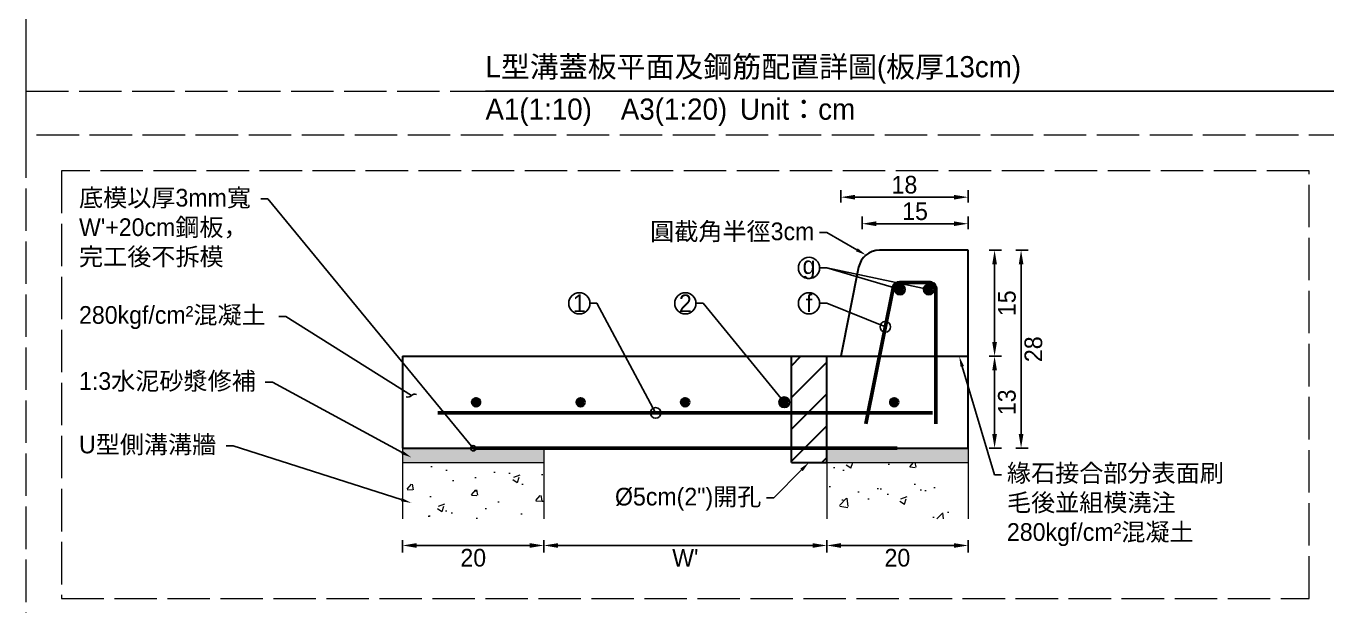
# Model space of a CAD drawing. Extents: x -2931 to 4779, y -2120 to 304.
# Drawn here: x -40.9 to 327.2, y -471.6 to -307.6 of the extents above; entities that cross this region are included whole.
import ezdxf
from ezdxf import colors
from ezdxf.entities.mleader import LeaderData, LeaderLine
from ezdxf.math import Vec2, Vec3

# ---------------------------------------------------------------- set-up
doc = ezdxf.new("R2010")
doc.units = 0
doc.header["$MEASUREMENT"] = 0
doc.linetypes.add('ACAD_ISO02W100', pattern=[15, 12, -3])
doc.layers.add('一、4.基本-隱藏', color=9, linetype='ACAD_ISO02W100', lineweight=20, plot=False)
doc.layers.add('三、3.文字-註解文字', color=2, linetype='Continuous')
for name, color, linetype, lineweight in [('二、1.繪圖-既有設施', 8, 'Continuous', 20), ('二、2.繪圖-施作項目', 181, 'Continuous', 30), ('二、5.繪圖-鋼筋', 60, 'Continuous', 50), ('二、6.繪圖-其他施作項目', 35, 'Continuous', 30)]:
    doc.layers.add(name, color=color, linetype=linetype, lineweight=lineweight)
doc.styles.add('次圖名(詳圖)', font='MS PGothic.ttf', dxfattribs={"height": 6})
doc.styles.add('註解文字', font='MS PGothic.ttf', dxfattribs={"height": 5})
doc.linetypes.add('ZIGZAG', pattern='A,0.00254,-5.08,[131,ltypeshp.shx,S=5.08,R=0,X=-5.08,Y=0],-10.16,[131,ltypeshp.shx,S=5.08,R=180,X=5.08,Y=0],-5.08', length=20.32254)
doc.dimstyles.new('註解文字', dxfattribs={"dimtxt": 5, "dimasz": 4, "dimexe": 2, "dimexo": 2.5, "dimgap": 1, "dimtad": 2, "dimzin": 0, "dimdsep": 46, "dimtxsty": '註解文字', "dimcen": 0.1, "dimclrd": 256, "dimclre": 256, "dimclrt": 256, "dimadec": 0, "dimazin": 0, "dimtfac": 1, "dimtofl": 0, "dimtmove": 0, "dimatfit": 3, "dimfxl": 1.5, "dimfxlon": 1, "dimtolj": 1, "dimtzin": 0, "dimlwd": -1, "dimlwe": -1, "dimarcsym": 1})

# ---------------------------------------------------------------- blocks, each defined once
blk = doc.blocks.new('_Integral')
at = {"color": 0, "linetype": 'ByBlock', "lineweight": -2}
for centre, start, end in [((0.44, -0.09), 102, 168), ((-0.44, 0.09), 282, 348)]:
    blk.add_arc(centre, 0.454, start, end, dxfattribs=at)
blk = doc.blocks.new('_Small')
at = {"color": 0, "linetype": 'ByBlock', "lineweight": -2}
blk.add_circle((0, 0), 0.25, dxfattribs=at)
blk = doc.blocks.new('*D50')
at = {"layer": 'Defpoints', "color": 0, "transparency": 16777216}
for p in [(65.69, -436.96), (105.69, -436.96), (105.69, -454.46)]:
    blk.add_point(p, dxfattribs=at)
at = {"layer": '三、3.文字-註解文字', "transparency": 16777216}
for p, q in [((65.69, -452.96), (65.69, -456.46)), ((69.69, -454.46), (101.69, -454.46)), ((105.69, -452.96), (105.69, -456.46))]:
    blk.add_line(p, q, dxfattribs=at)
for points in [[(69.69, -453.8), (69.69, -455.13), (65.69, -454.46)], [(101.69, -453.8), (101.69, -455.13), (105.69, -454.46)]]:
    blk.add_solid(points, dxfattribs=at)
at = {"layer": '三、3.文字-註解文字', "transparency": 16777216, "insert": (85.69, -457.96), "char_height": 5, "attachment_point": 5, "style": '註解文字'}
blk.add_mtext('\\A1;20', dxfattribs=at)
blk = doc.blocks.new('*D51')
at = {"layer": 'Defpoints', "color": 0, "transparency": 16777216}
for p in [(105.69, -436.96), (185.69, -436.96), (185.69, -454.46)]:
    blk.add_point(p, dxfattribs=at)
at = {"layer": '三、3.文字-註解文字', "transparency": 16777216}
for p, q in [((105.69, -452.96), (105.69, -456.46)), ((109.69, -454.46), (181.69, -454.46)), ((185.69, -452.96), (185.69, -456.46))]:
    blk.add_line(p, q, dxfattribs=at)
for points in [[(109.69, -453.8), (109.69, -455.13), (105.69, -454.46)], [(181.69, -453.8), (181.69, -455.13), (185.69, -454.46)]]:
    blk.add_solid(points, dxfattribs=at)
at = {"layer": '三、3.文字-註解文字', "transparency": 16777216, "insert": (145.69, -457.96), "char_height": 5, "attachment_point": 5, "style": '註解文字'}
blk.add_mtext("\\A1;W'", dxfattribs=at)
blk = doc.blocks.new('*D52')
at = {"layer": 'Defpoints', "color": 0, "transparency": 16777216}
for p in [(185.69, -436.96), (225.69, -436.96), (225.69, -454.46)]:
    blk.add_point(p, dxfattribs=at)
at = {"layer": '三、3.文字-註解文字', "transparency": 16777216}
for p, q in [((185.69, -452.96), (185.69, -456.46)), ((189.69, -454.46), (221.69, -454.46)), ((225.69, -452.96), (225.69, -456.46))]:
    blk.add_line(p, q, dxfattribs=at)
for points in [[(189.69, -453.8), (189.69, -455.13), (185.69, -454.46)], [(221.69, -453.8), (221.69, -455.13), (225.69, -454.46)]]:
    blk.add_solid(points, dxfattribs=at)
at = {"layer": '三、3.文字-註解文字', "transparency": 16777216, "insert": (205.69, -457.96), "char_height": 5, "attachment_point": 5, "style": '註解文字'}
blk.add_mtext('\\A1;20', dxfattribs=at)
blk = doc.blocks.new('*D53')
at = {"layer": 'Defpoints', "color": 0, "transparency": 16777216}
for p in [(195.69, -363.46), (195.69, -370.96), (225.69, -370.96)]:
    blk.add_point(p, dxfattribs=at)
at = {"layer": '三、3.文字-註解文字', "transparency": 16777216}
for p, q in [((195.69, -364.96), (195.69, -361.46)), ((221.69, -363.46), (199.69, -363.46)), ((225.69, -364.96), (225.69, -361.46))]:
    blk.add_line(p, q, dxfattribs=at)
for points in [[(199.69, -362.8), (199.69, -364.13), (195.69, -363.46)], [(221.69, -362.8), (221.69, -364.13), (225.69, -363.46)]]:
    blk.add_solid(points, dxfattribs=at)
at = {"layer": '三、3.文字-註解文字', "transparency": 16777216, "insert": (210.69, -359.96), "char_height": 5, "attachment_point": 5, "style": '註解文字'}
blk.add_mtext('\\A1;15', dxfattribs=at)
blk = doc.blocks.new('*D54')
at = {"layer": 'Defpoints', "color": 0, "transparency": 16777216}
for p in [(189.69, -355.96), (189.69, -400.96), (225.69, -400.96)]:
    blk.add_point(p, dxfattribs=at)
at = {"layer": '三、3.文字-註解文字', "transparency": 16777216}
for p, q in [((189.69, -357.46), (189.69, -353.96)), ((221.69, -355.96), (193.69, -355.96)), ((225.69, -357.46), (225.69, -353.96))]:
    blk.add_line(p, q, dxfattribs=at)
for points in [[(193.69, -355.3), (193.69, -356.63), (189.69, -355.96)], [(221.69, -355.3), (221.69, -356.63), (225.69, -355.96)]]:
    blk.add_solid(points, dxfattribs=at)
at = {"layer": '三、3.文字-註解文字', "transparency": 16777216, "insert": (207.69, -352.46), "char_height": 5, "attachment_point": 5, "style": '註解文字'}
blk.add_mtext('\\A1;18', dxfattribs=at)
blk = doc.blocks.new('*D55')
at = {"layer": 'Defpoints', "color": 0, "transparency": 16777216}
for p in [(225.69, -370.96), (225.69, -400.96), (233.19, -400.96)]:
    blk.add_point(p, dxfattribs=at)
at = {"layer": '三、3.文字-註解文字', "transparency": 16777216}
for p, q in [((231.69, -370.96), (235.19, -370.96)), ((233.19, -374.96), (233.19, -396.96)), ((231.69, -400.96), (235.19, -400.96))]:
    blk.add_line(p, q, dxfattribs=at)
for points in [[(232.53, -374.96), (233.86, -374.96), (233.19, -370.96)], [(232.53, -396.96), (233.86, -396.96), (233.19, -400.96)]]:
    blk.add_solid(points, dxfattribs=at)
at = {"layer": '三、3.文字-註解文字', "transparency": 16777216, "insert": (236.69, -385.96), "char_height": 5, "attachment_point": 5, "rotation": 90, "style": '註解文字'}
blk.add_mtext('\\A1;15', dxfattribs=at)
blk = doc.blocks.new('*D56')
at = {"layer": 'Defpoints', "color": 0, "transparency": 16777216}
for p in [(225.69, -400.96), (225.69, -426.96), (233.19, -426.96)]:
    blk.add_point(p, dxfattribs=at)
at = {"layer": '三、3.文字-註解文字', "transparency": 16777216}
for p, q in [((231.69, -400.96), (235.19, -400.96)), ((233.19, -404.96), (233.19, -422.96)), ((231.69, -426.96), (235.19, -426.96))]:
    blk.add_line(p, q, dxfattribs=at)
for points in [[(232.53, -404.96), (233.86, -404.96), (233.19, -400.96)], [(232.53, -422.96), (233.86, -422.96), (233.19, -426.96)]]:
    blk.add_solid(points, dxfattribs=at)
at = {"layer": '三、3.文字-註解文字', "transparency": 16777216, "insert": (236.69, -413.96), "char_height": 5, "attachment_point": 5, "rotation": 90, "style": '註解文字'}
blk.add_mtext('\\A1;13', dxfattribs=at)
blk = doc.blocks.new('*D57')
at = {"layer": 'Defpoints', "color": 0, "transparency": 16777216}
for p in [(225.69, -370.96), (240.69, -370.96), (225.69, -426.96)]:
    blk.add_point(p, dxfattribs=at)
at = {"layer": '三、3.文字-註解文字', "transparency": 16777216}
for p, q in [((239.19, -370.96), (242.69, -370.96)), ((240.69, -422.96), (240.69, -374.96)), ((239.19, -426.96), (242.69, -426.96))]:
    blk.add_line(p, q, dxfattribs=at)
for points in [[(240.03, -374.96), (241.36, -374.96), (240.69, -370.96)], [(240.03, -422.96), (241.36, -422.96), (240.69, -426.96)]]:
    blk.add_solid(points, dxfattribs=at)
at = {"layer": '三、3.文字-註解文字', "transparency": 16777216, "insert": (244.19, -398.96), "char_height": 5, "attachment_point": 5, "rotation": 90, "style": '註解文字'}
blk.add_mtext('\\A1;28', dxfattribs=at)

msp = doc.modelspace()

# ---------------------------------------------------------------- hatches: boundary and pattern name
at = {"layer": '二、1.繪圖-既有設施'}
h = msp.add_hatch(dxfattribs=at)
h.set_pattern_fill('CROSS', color=256, scale=0.2)
h.set_pattern_definition([(0, (-455063.2273, -667061.6937), (1.27, 1.27), [0.635, -1.905]), (90, (-455062.9098, -667062.0112), (-1.27, 1.27), [0.635, -1.905])])
h.paths.add_polyline_path([(105.693, -426.964), (65.693, -426.964), (65.693, -430.964), (105.693, -430.964)])
h.paths.add_polyline_path([(225.693, -426.964), (185.693, -426.964), (185.693, -430.964), (225.693, -430.964)])
h = msp.add_hatch(dxfattribs=at)
h.set_pattern_fill('AR-CONC', color=256, scale=0.1)
h.set_pattern_definition([(50, (-455063.227, -667061.694), (18.2184669, -1.59390855), [1.905, -20.955]), (355, (-455063.227, -667061.694), (-3.52434214, 19.10568452), [1.524, -16.7640584]), (100.4514447, (-455061.709, -667061.826), (14.6941247, 17.5117752), [1.6190009, -17.80902446]), (46.1842, (-455063.227, -667056.614), (27.1079041, -4.2042328), [2.8575, -31.4325]), (96.6355576, (-455060.968, -667056.964), (23.7404134, 24.7426125), [2.4285023, -26.7135608]), (351.184151, (-455063.227, -667056.614), (23.7404134, 24.7426125), [2.2859967, -25.1459732]), (21, (-455060.687, -667057.884), (15.16143913, -10.22651982), [1.905, -20.955]), (326, (-455060.687, -667057.884), (6.18020283, 18.4187966), [1.524, -16.764]), (71.451445, (-455059.424, -667058.736), (21.34164193, 8.1922769), [1.6190009, -17.80899376]), (37.5, (-455063.227, -667061.6937), (0.308860325, 8.455503887), [0, -16.5608, 0, -17.018, 0, -16.8275]), (7.5, (-455063.227, -667061.694), (6.68196625, 10.01805748), [0, -9.7028, 0, -16.1798, 0, -6.4135]), (327.5, (-455068.8915, -667061.694), (13.559059517, -0.5728744), [0, -6.35, 0, -19.812, 0, -26.289]), (317.5, (-455071.431, -667061.694), (14.81291814, 2.5426491), [0, -8.255, 0, -13.1572, 0, -18.669])])
h.paths.add_polyline_path([(185.693, -446.964), (225.693, -446.964), (225.693, -430.964), (185.693, -430.964)])
h.paths.add_polyline_path([(65.693, -446.964), (105.693, -446.964), (105.693, -430.964), (65.693, -430.964)])
at = {"layer": '二、5.繪圖-鋼筋'}
h = msp.add_hatch(color=256, dxfattribs=at)
h.dxf.hatch_style = 1
h.paths.add_polyline_path([(207.433, -382.064, 1), (205.433, -382.064, 1)])
h = msp.add_hatch(color=256, dxfattribs=at)
h.dxf.hatch_style = 1
h.paths.add_polyline_path([(215.593, -382.064, 1), (213.593, -382.064, 1)])
h = msp.add_hatch(color=256, dxfattribs=at)
h.dxf.hatch_style = 1
h.paths.add_polyline_path([(87.493, -413.964, 1), (85.493, -413.964, 1)])
h = msp.add_hatch(color=256, dxfattribs=at)
h.dxf.hatch_style = 1
h.paths.add_polyline_path([(117.073, -413.964, 1), (115.073, -413.964, 1)])
h = msp.add_hatch(color=256, dxfattribs=at)
h.dxf.hatch_style = 1
h.paths.add_polyline_path([(146.643, -413.964, 1), (144.643, -413.964, 1)])
h = msp.add_hatch(color=256, dxfattribs=at)
h.dxf.hatch_style = 1
h.paths.add_polyline_path([(174.693, -413.964, 1), (172.693, -413.964, 1)])
h = msp.add_hatch(color=256, dxfattribs=at)
h.dxf.hatch_style = 1
h.paths.add_polyline_path([(205.793, -413.964, 1), (203.793, -413.964, 1)])
at = {"layer": '二、6.繪圖-其他施作項目'}
h = msp.add_hatch(dxfattribs=at)
h.set_pattern_fill('ANSI31', color=256, scale=2)
h.set_pattern_definition([(45, (-455332.82, -665960.346), (-4.49012806, 4.49012806), [])])
h.paths.add_polyline_path([(185.693, -400.964), (175.693, -400.964), (175.693, -430.964), (185.693, -430.964)])

# ---------------------------------------------------------------- linework, layer by layer
at = {"layer": '一、4.基本-隱藏'}
for points in [[(-40.855, -143.464), (739.145, -143.464), (739.145, -650.464), (-40.855, -650.464)], [(-40.855, -143.464), (739.145, -143.464), (739.145, -338.464), (-40.855, -338.464)], [(322.241, -348.464), (-30.855, -348.464), (-30.855, -469.464), (322.241, -469.464)]]:
    msp.add_lwpolyline(points, close=True, dxfattribs=at)
for points in [[(-40.855, -325.964), (739.145, -325.964)], [(-30.855, -469.464), (322.241, -469.464)]]:
    msp.add_lwpolyline(points, dxfattribs=at)
at = {"layer": '三、3.文字-註解文字'}
msp.add_lwpolyline([(89.145, -325.964), (609.145, -325.964)], dxfattribs=at)
for centre in [(180.693, -375.964), (115.693, -385.964), (145.693, -385.964), (180.693, -385.964)]:
    msp.add_circle(centre, 3, dxfattribs=at)
at = {"layer": '二、1.繪圖-既有設施'}
for points in [[(65.693, -426.964), (65.693, -446.964)], [(105.693, -426.964), (105.693, -446.964)], [(185.693, -426.964), (185.693, -446.964)], [(225.693, -426.964), (225.693, -446.964)], [(65.693, -430.964), (105.693, -430.964)], [(185.693, -430.964), (225.693, -430.964)]]:
    msp.add_lwpolyline(points, dxfattribs=at)
at = {"layer": '二、2.繪圖-施作項目'}
msp.add_lwpolyline([(225.693, -370.964), (200.612, -370.964, 0.3575108), (194.728, -375.788), (189.693, -400.964)], format="xyb", dxfattribs=at)
for points in [[(225.693, -400.964), (225.693, -370.964)], [(65.693, -400.964), (189.693, -400.964)], [(65.693, -400.964), (65.693, -426.964)], [(225.693, -426.964), (225.693, -400.964)], [(65.693, -426.964), (225.693, -426.964)]]:
    msp.add_lwpolyline(points, dxfattribs=at)
at = {"layer": '二、2.繪圖-施作項目', "linetype": 'ZIGZAG', "ltscale": 0.1}
msp.add_lwpolyline([(189.693, -400.964), (225.693, -400.964)], dxfattribs=at)
at = {"layer": '二、5.繪圖-鋼筋'}
msp.add_lwpolyline([(196.791, -420.072), (204.471, -381.672, -0.3575108), (206.433, -380.064), (214.593, -380.064, -0.4142136), (216.593, -382.064), (216.593, -420.064)], format="xyb", dxfattribs=at)
msp.add_lwpolyline([(75.693, -416.964), (215.593, -416.964)], dxfattribs=at)
for centre in [(206.433, -382.064), (214.593, -382.064), (86.493, -413.964), (116.073, -413.964), (145.643, -413.964), (173.693, -413.964), (204.793, -413.964)]:
    msp.add_circle(centre, 1, dxfattribs=at)
at = {"layer": '二、6.繪圖-其他施作項目'}
for points in [[(175.693, -430.964), (175.693, -400.964)], [(185.693, -430.964), (185.693, -400.964)], [(175.693, -430.964), (185.693, -430.964)]]:
    msp.add_lwpolyline(points, dxfattribs=at)
at = {"layer": '二、6.繪圖-其他施作項目', "linetype": 'Continuous', "const_width": 1}
msp.add_lwpolyline([(85.693, -426.964), (205.693, -426.964)], dxfattribs=at)

# ---------------------------------------------------------------- texts
at = {"layer": '三、3.文字-註解文字'}
for s, width, gutter_width, insert, char_height, attachment_point, style in [('L{\\fMS PGothic|b0|i0|c128|p34;型溝蓋板平面及鋼筋配置詳圖(板厚13cm)}', 215.37549, 15, (89.145, -319.964), 6, 4, '次圖名(詳圖)'), ('A1(1:10)\u3000A3(1:20){\\fMS PGothic|b0|i0|c128|p34;^IUnit：cm}', 136.03259, 15, (89.145, -331.964), 6, 4, '次圖名(詳圖)'), ('g', 8.38231, 30, (180.693, -375.964), 5, 5, '註解文字'), ('1', 8.38231, 30, (115.693, -385.964), 5, 5, '註解文字'), ('2', 8.38231, 30, (145.693, -385.964), 5, 5, '註解文字'), ('f', 8.38231, 30, (180.693, -385.964), 5, 5, '註解文字')]:
    msp.add_mtext_dynamic_manual_height_columns(s, width=width, gutter_width=gutter_width, heights=[0], dxfattribs=dict(at, insert=insert, char_height=char_height, attachment_point=attachment_point, style=style))

# ---------------------------------------------------------------- dimensions: what is measured, and where the dimension line sits
for base, p1, p2, text, picture, middle in [((189.693, -355.964), (225.693, -400.964), (189.693, -400.964), '18', '*D54', (207.693, -352.464)), ((195.693, -363.464), (225.693, -370.964), (195.693, -370.964), '15', '*D53', (210.693, -359.964)), ((105.693, -454.464), (65.693, -436.964), (105.693, -436.964), '20', '*D50', (85.693, -457.964)), ((185.693, -454.464), (105.693, -436.964), (185.693, -436.964), "W'", '*D51', (145.693, -457.964)), ((225.693, -454.464), (185.693, -436.964), (225.693, -436.964), '20', '*D52', (205.693, -457.964))]:
    dim = msp.add_linear_dim(base=base, p1=p1, p2=p2, text=text, dimstyle='註解文字', dxfattribs=at)
    dim.commit()
    dim.dimension.update_dxf_attribs({"geometry": picture, "text_midpoint": middle})
for base, p1, p2, text, picture, middle in [((233.193, -400.964), (225.693, -370.964), (225.693, -400.964), '15', '*D55', (236.693, -385.964)), ((240.693, -370.964), (225.693, -426.964), (225.693, -370.964), '28', '*D57', (244.193, -398.964)), ((233.193, -426.964), (225.693, -400.964), (225.693, -426.964), '13', '*D56', (236.693, -413.964))]:
    dim = msp.add_linear_dim(base=base, p1=p1, p2=p2, angle=90, text=text, dimstyle='註解文字', dxfattribs=at)
    dim.commit()
    dim.dimension.update_dxf_attribs({"geometry": picture, "text_midpoint": middle})

# ---------------------------------------------------------------- leaders
ml = msp.add_multileader_mtext('Standard', dxfattribs=at)
ml.set_content("{\\fMS PGothic|b0|i0|c128|p34;底模以厚3mm寬W'+20cm鋼板，完工後不拆模}", color=256, style='註解文字')
ml.set_leader_properties(color=144, linetype='ByLayer', lineweight=-1)
ml.set_arrow_properties(name='SMALL')
ml.build(insert=Vec2(0, 0))
ml.multileader.update_dxf_attribs({"dogleg_length": 2, "arrow_head_size": 3})
ctx = ml.context
ctx.base_point, ctx.char_height, ctx.arrow_head_size, ctx.landing_gap_size, ctx.plane_origin = Vec3(-27.355, -356.447), 5, 3, 1.5, Vec3(112.394, -450.453)
notes = []
notes.append((ctx, [(1, (1, 1, 0), (27.588, -356.447), (-1, 0), 2, [(0, [(85.693, -426.964)], 0, [])])]))
ctx.mtext.insert, ctx.mtext.width, ctx.mtext.flow_direction = Vec3(-25.855, -353.606), 52.23129, 5
ml = msp.add_multileader_mtext('Standard', dxfattribs=at)
ml.set_content('圓截角半徑3cm', color=256, style='註解文字')
ml.set_leader_properties(color=144, linetype='ByLayer', lineweight=-1)
ml.build(insert=Vec2(0, 0))
ml.multileader.update_dxf_attribs({"dogleg_length": 2, "arrow_head_size": 3})
ctx = ml.context
ctx.base_point, ctx.char_height, ctx.arrow_head_size, ctx.landing_gap_size, ctx.plane_origin = Vec3(132.852, -365.964), 5, 3, 1.5, Vec3(180.693, -346.686)
ctx.text_align_type = 2
notes.append((ctx, [(0, (1, 1, 0), (185.693, -365.964), (-1, 0), 2, [(0, [(196.808, -372.324)], 0, [])])]))
ctx.mtext.insert, ctx.mtext.alignment, ctx.mtext.flow_direction = Vec3(182.193, -363.123), 3, 5
ml = msp.add_multileader_mtext('Standard', dxfattribs=at)
ml.set_content('{\\fMS PGothic|b0|i0|c128|p34; }', color=256, style='註解文字')
ml.set_leader_properties(color=144, linetype='ByLayer', lineweight=-1)
ml.set_arrow_properties(name='SMALL')
ml.build(insert=Vec2(0, 0))
ml.multileader.update_dxf_attribs({"dogleg_length": 2, "arrow_head_size": 6})
ctx = ml.context
ctx.base_point, ctx.char_height, ctx.arrow_head_size, ctx.landing_gap_size, ctx.plane_origin = Vec3(178.477, -375.964), 5, 6, 1.5, Vec3(206.433, -382.064)
ctx.text_align_type = 2
notes.append((ctx, [(0, (1, 1, 0), (185.693, -375.964), (-1, 0), 2, [(0, [(206.433, -382.064)], 0, [])])]))
ctx.mtext.insert, ctx.mtext.alignment, ctx.mtext.flow_direction = Vec3(182.193, -373.464), 3, 5
ml = msp.add_multileader_mtext('Standard', dxfattribs=at)
ml.set_content('{\\fMS PGothic|b0|i0|c128|p34; }', color=256, style='註解文字')
ml.set_leader_properties(color=144, linetype='ByLayer', lineweight=-1)
ml.set_arrow_properties(name='SMALL')
ml.build(insert=Vec2(0, 0))
ml.multileader.update_dxf_attribs({"dogleg_length": 2, "arrow_head_size": 6})
ctx = ml.context
ctx.base_point, ctx.char_height, ctx.arrow_head_size, ctx.landing_gap_size, ctx.plane_origin = Vec3(178.477, -375.964), 5, 6, 1.5, Vec3(214.593, -382.064)
ctx.text_align_type = 2
notes.append((ctx, [(0, (1, 1, 0), (185.693, -375.964), (-1, 0), 2, [(0, [(214.593, -382.064)], 0, [])])]))
ctx.mtext.insert, ctx.mtext.alignment, ctx.mtext.flow_direction = Vec3(182.193, -373.464), 3, 5
ml = msp.add_multileader_mtext('Standard', dxfattribs=at)
ml.set_content('280kgf/cm²混凝土', color=256, style='註解文字')
ml.set_leader_properties(color=144, linetype='ByLayer', lineweight=-1)
ml.set_arrow_properties(name='INTEGRAL')
ml.build(insert=Vec2(0, 0))
ml.multileader.update_dxf_attribs({"dogleg_length": 2, "arrow_head_size": 3})
ctx = ml.context
ctx.base_point, ctx.char_height, ctx.arrow_head_size, ctx.landing_gap_size, ctx.plane_origin = Vec3(-27.355, -389.743), 5, 3, 1.5, Vec3(112.394, -437.305)
notes.append((ctx, [(1, (1, 1, 0), (32.702, -389.743), (-1, 0), 2, [(0, [(68.193, -412.073)], 0, [])])]))
ctx.mtext.insert, ctx.mtext.width, ctx.mtext.flow_direction = Vec3(-25.855, -386.76), 107.51878, 5
ml = msp.add_multileader_mtext('Standard', dxfattribs=at)
ml.set_content('{\\fMS PGothic|b0|i0|c128|p34; }', color=256, style='註解文字')
ml.set_leader_properties(color=144, linetype='ByLayer', lineweight=-1)
ml.set_arrow_properties(name='SMALL')
ml.build(insert=Vec2(0, 0))
ml.multileader.update_dxf_attribs({"dogleg_length": 2, "arrow_head_size": 6})
ctx = ml.context
ctx.base_point, ctx.char_height, ctx.arrow_head_size, ctx.landing_gap_size, ctx.plane_origin = Vec3(113.477, -385.964), 5, 6, 1.5, Vec3(137.282, -392.618)
ctx.text_align_type = 2
notes.append((ctx, [(0, (1, 1, 0), (120.693, -385.964), (-1, 0), 2, [(0, [(137.282, -416.964)], 0, [])])]))
ctx.mtext.insert, ctx.mtext.alignment, ctx.mtext.flow_direction = Vec3(117.193, -383.464), 3, 5
ml = msp.add_multileader_mtext('Standard', dxfattribs=at)
ml.set_content('{\\fMS PGothic|b0|i0|c128|p34; }', color=256, style='註解文字')
ml.set_leader_properties(color=144, linetype='ByLayer', lineweight=-1)
ml.set_arrow_properties(name='SMALL')
ml.build(insert=Vec2(0, 0))
ml.multileader.update_dxf_attribs({"dogleg_length": 2, "arrow_head_size": 6})
ctx = ml.context
ctx.base_point, ctx.char_height, ctx.arrow_head_size, ctx.landing_gap_size, ctx.plane_origin = Vec3(143.477, -385.964), 5, 6, 1.5, Vec3(167.282, -392.618)
ctx.text_align_type = 2
notes.append((ctx, [(0, (1, 1, 0), (150.693, -385.964), (-1, 0), 2, [(0, [(173.693, -413.964)], 0, [])])]))
ctx.mtext.insert, ctx.mtext.alignment, ctx.mtext.flow_direction = Vec3(147.193, -383.464), 3, 5
ml = msp.add_multileader_mtext('Standard', dxfattribs=at)
ml.set_content('{\\fMS PGothic|b0|i0|c128|p34; }', color=256, style='註解文字')
ml.set_leader_properties(color=144, linetype='ByLayer', lineweight=-1)
ml.set_arrow_properties(name='SMALL')
ml.build(insert=Vec2(0, 0))
ml.multileader.update_dxf_attribs({"dogleg_length": 2, "arrow_head_size": 6})
ctx = ml.context
ctx.base_point, ctx.char_height, ctx.arrow_head_size, ctx.landing_gap_size, ctx.plane_origin = Vec3(178.477, -385.964), 5, 6, 1.5, Vec3(202.282, -392.618)
ctx.text_align_type = 2
notes.append((ctx, [(0, (1, 1, 0), (185.693, -385.964), (-1, 0), 2, [(0, [(202.282, -392.618)], 0, [])])]))
ctx.mtext.insert, ctx.mtext.alignment, ctx.mtext.flow_direction = Vec3(182.193, -383.464), 3, 5
ml = msp.add_multileader_mtext('Standard', dxfattribs=at)
ml.set_content('緣石接合部分表面刷毛後並組模澆注280kgf/cm²混凝土', color=256, style='註解文字')
ml.set_leader_properties(color=144, linetype='ByLayer', lineweight=-1)
ml.build(insert=Vec2(0, 0))
ml.multileader.update_dxf_attribs({"dogleg_length": 2, "arrow_head_size": 3})
ctx = ml.context
ctx.base_point, ctx.char_height, ctx.arrow_head_size, ctx.landing_gap_size, ctx.plane_origin = Vec3(235.193, -434.464), 5, 3, 1.5, Vec3(336.816, -487.957)
notes.append((ctx, [(0, (1, 1, 0), (233.193, -434.464), (1, 0), 2, [(0, [(223.193, -400.964)], 0, [])])]))
ctx.mtext.insert, ctx.mtext.width, ctx.mtext.flow_direction = Vec3(236.693, -431.481), 63.31486, 5
ml = msp.add_multileader_mtext('Standard', dxfattribs=at)
ml.set_content('1:3水泥砂漿修補', color=256, style='註解文字')
ml.set_leader_properties(color=144, linetype='ByLayer', lineweight=-1)
ml.build(insert=Vec2(0, 0))
ml.multileader.update_dxf_attribs({"dogleg_length": 2, "arrow_head_size": 3})
ctx = ml.context
ctx.base_point, ctx.char_height, ctx.arrow_head_size, ctx.landing_gap_size, ctx.plane_origin = Vec3(-27.355, -408.284), 5, 3, 1.5, Vec3(115.939, -485.714)
notes.append((ctx, [(1, (1, 1, 0), (28.838, -408.284), (-1, 0), 2, [(0, [(68.193, -429.581)], 0, [])])]))
ctx.mtext.insert, ctx.mtext.width, ctx.mtext.defined_height, ctx.mtext.flow_direction = Vec3(-25.855, -405.444), 75.70236, 7.957, 5
ml = msp.add_multileader_mtext('Standard', dxfattribs=at)
ml.set_content('{\\fMS PGothic|b0|i0|c128|p34;U型側溝}溝牆', color=256, style='註解文字')
ml.set_leader_properties(color=144, linetype='ByLayer', lineweight=-1)
ml.build(insert=Vec2(0, 0))
ml.multileader.update_dxf_attribs({"dogleg_length": 2, "arrow_head_size": 3})
ctx = ml.context
ctx.base_point, ctx.char_height, ctx.arrow_head_size, ctx.landing_gap_size, ctx.plane_origin = Vec3(-27.355, -426.313), 5, 3, 1.5, Vec3(115.939, -498.658)
notes.append((ctx, [(1, (1, 1, 0), (17.787, -426.313), (-1, 0), 2, [(0, [(68.193, -442.419)], 0, [])])]))
ctx.mtext.insert, ctx.mtext.width, ctx.mtext.defined_height, ctx.mtext.flow_direction = Vec3(-25.855, -423.401), 79.19501, 8.736, 5
ml = msp.add_multileader_mtext('Standard', dxfattribs=at)
ml.set_content('%%C5cm(2")開孔{\\fMS PGothic|b0|i0|c128|p34; }', color=256, style='註解文字')
ml.set_leader_properties(color=144, linetype='ByLayer', lineweight=-1)
ml.build(insert=Vec2(0, 0))
ml.multileader.update_dxf_attribs({"dogleg_length": 2, "arrow_head_size": 3})
ctx = ml.context
ctx.base_point, ctx.char_height, ctx.arrow_head_size, ctx.landing_gap_size, ctx.plane_origin = Vec3(123.733, -440.964), 5, 3, 1.5, Vec3(180.693, -430.964)
ctx.text_align_type = 2
notes.append((ctx, [(0, (1, 1, 0), (170.693, -440.964), (-1, 0), 2, [(0, [(180.693, -430.964)], 0, [])])]))
ctx.mtext.insert, ctx.mtext.alignment, ctx.mtext.flow_direction = Vec3(167.193, -438.152), 3, 5
for ctx, leaders in notes:
    for number, flags, end, landing, length, lines in leaders:
        leader = LeaderData()
        leader.index, (leader.has_last_leader_line, leader.has_dogleg_vector, leader.attachment_direction) = number, flags
        leader.last_leader_point, leader.dogleg_vector, leader.dogleg_length = Vec3(end), Vec3(landing), length
        for number, points, colour, breaks in lines:
            line = LeaderLine()
            line.index, line.vertices, line.color, line.breaks = number, Vec3.list(points), colors.encode_raw_color(colour), breaks
            leader.lines.append(line)
        ctx.leaders.append(leader)

doc.saveas('drawing.dxf')
